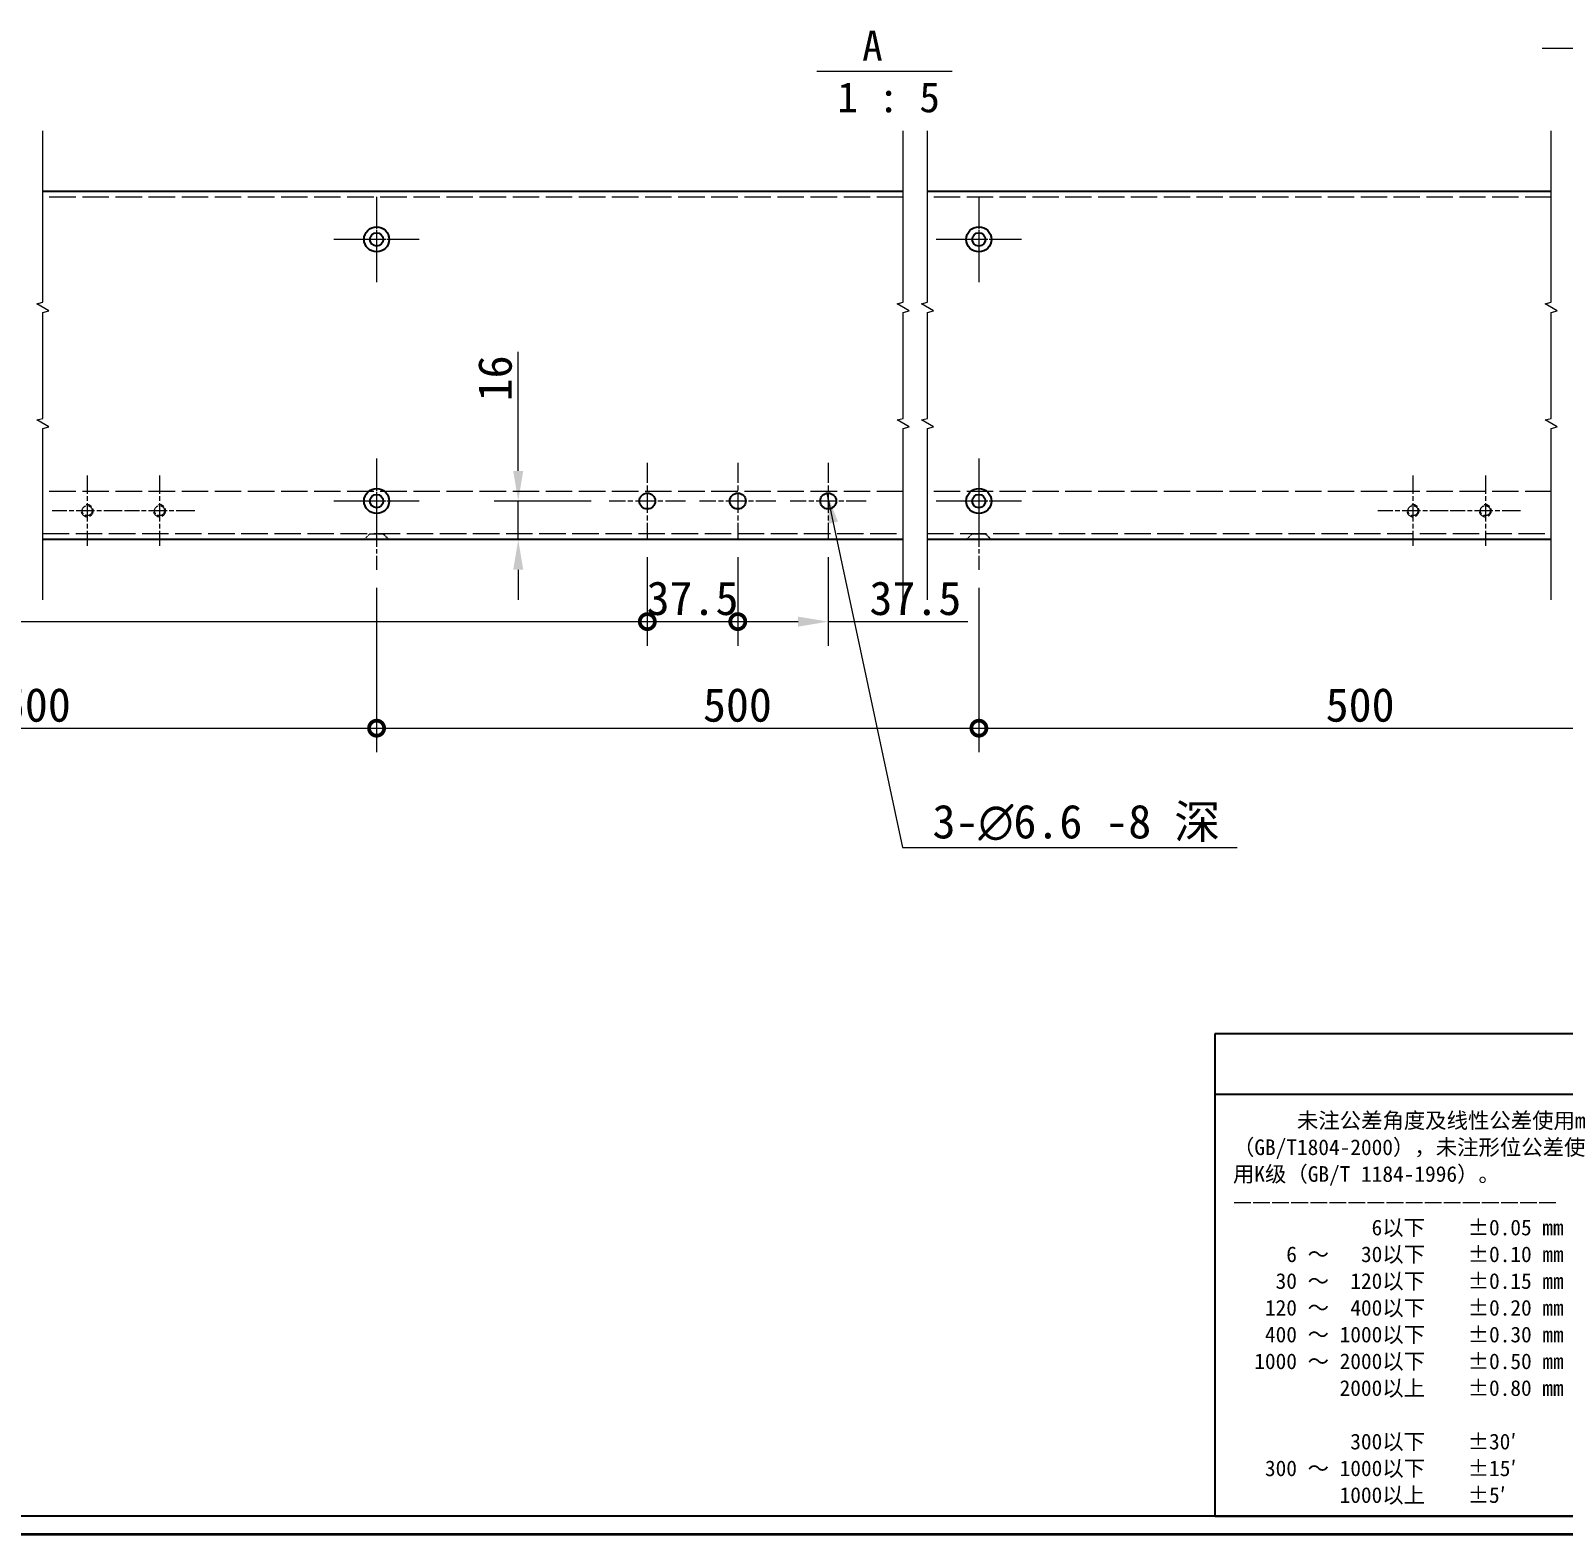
# Model space of a CAD drawing. Header units: millimetres. Extents: x 30 to 2073, y 27 to 1458.
# Drawn here: x 649 to 1284, y 27 to 651 of the extents above; entities that cross this region are included whole.
import ezdxf
from ezdxf.enums import TextEntityAlignment as Align

# ---------------------------------------------------------------- set-up
doc = ezdxf.new("R2010")
doc.units = ezdxf.units.MM
doc.header["$LTSCALE"] = 5
doc.linetypes.add('CHAIN', pattern=[0.3543, 0.2362, -0.0295, 0.0591, -0.0295])
doc.linetypes.add('DASHED', pattern=[0.2067, 0.1654, -0.0413])
for name, color, linetype, lineweight in [('1', 7, 'Continuous', 18), ('可见 (ISO)', 7, 'Continuous', 25), ('图框 (ISO)', 7, 'Continuous', 35), ('标题 (ISO)', 7, 'Continuous', 25)]:
    doc.layers.add(name, color=color, linetype=linetype, lineweight=lineweight)
for name, color, linetype, lineweight, true_color in [('中心标记 (ISO)', 1, 'CHAIN', 18, 0xff0000), ('中心线 (ISO)', 1, 'CHAIN', 18, 0xff0000), ('尺寸 (ISO)', 7, 'Continuous', 18, 0x008000), ('折线 (ISO)', 7, 'Continuous', 18, 0x008000), ('符号 (ISO)', 7, 'Continuous', 18, 0x008000), ('隐藏 (ISO)', 5, 'DASHED', 18, 0x0000ff)]:
    doc.layers.add(name, color=color, linetype=linetype, lineweight=lineweight, true_color=true_color)
doc.styles.add('HZ_33', font='simfang.ttf')
doc.styles.add('文本样式164', font='SimSun.ttf')
doc.styles.add('文本样式165', font='SimSun.ttf')
doc.styles.add('文本样式74', font='SimSun.ttf')
doc.styles.add('最新国标', font='simfang.ttf')
doc.styles.add('注释文本 (ISO)', font='simfang.ttf')
doc.dimstyles.new('默认 (GB)', dxfattribs={"dimscale": 5, "dimtxt": 2.8, "dimasz": 2.5, "dimexe": 2, "dimexo": 1.5, "dimgap": 0.5, "dimtad": 1, "dimtoh": 1, "dimdsep": 46, "dimtxsty": '最新国标', "dimcen": 0.09, "dimdle": 10, "dimclrd": 256, "dimclre": 256, "dimclrt": 256, "dimaunit": 1, "dimadec": 3, "dimazin": 2, "dimtfac": 0.535714, "dimtdec": 3, "dimtmove": 0, "dimatfit": 3, "dimfxl": 0, "dimtolj": 1, "dimlwd": -1, "dimlwe": -1, "dimarcsym": 0})
doc.dimstyles.new('默认 (GB)$7', dxfattribs={"dimscale": 5, "dimtxt": 2.8, "dimasz": 2.5, "dimexe": 2, "dimexo": 1.5, "dimgap": 0.5, "dimtad": 1, "dimtoh": 1, "dimdsep": 46, "dimtxsty": '最新国标', "dimcen": 0.09, "dimdle": 10, "dimclrd": 256, "dimclre": 256, "dimclrt": 256, "dimaunit": 1, "dimadec": 3, "dimazin": 2, "dimtfac": 0.535714, "dimtdec": 3, "dimtmove": 0, "dimatfit": 3, "dimfxl": 0, "dimtolj": 1, "dimlwd": -1, "dimlwe": -1, "dimarcsym": 0})

# ---------------------------------------------------------------- blocks, each defined once
blk = doc.blocks.new('图框 最新国标')
at = {"layer": '图框 (ISO)', "color": 7, "linetype": 'Continuous', "lineweight": 25}
for q in [(6, 7), (18, 7)]:
    blk.add_line((413, 7), q, dxfattribs=at)
at = {"layer": '图框 (ISO)'}
blk.add_line((414.5, 5.5), (6, 5.5), dxfattribs=at)
at = {"layer": '图框 (ISO)', "style": '文本样式74'}
blk.add_attdef('零件代号_001', (42.7, 287.25), '', height=2.5, rotation=180, dxfattribs=at)
blk = doc.blocks.new('标题栏 最新国标')
at = {"layer": '标题 (ISO)'}
for p, q in [((381.98, -183.84), (196.98, -183.84)), ((196.98, -183.84), (196.98, -223.84)), ((254.48, -183.84), (254.48, -188.84)), ((269.48, -183.84), (269.48, -188.84)), ((289.48, -183.84), (289.48, -188.84)), ((381.98, -223.84), (381.98, -183.84)), ((383.48, -183.84), (383.48, -225.34)), ((281.48, -188.09), (281.48, -184.59)), ((281.48, -184.59), (286.48, -185.34)), ((286.48, -185.34), (286.48, -187.34)), ((286.48, -187.34), (281.48, -188.09)), ((196.98, -188.84), (381.98, -188.84)), ((232.98, -188.84), (232.98, -223.84)), ((321.98, -188.84), (321.98, -223.84)), ((321.98, -193.84), (381.98, -193.84)), ((321.98, -198.84), (381.98, -198.84)), ((351.98, -198.84), (351.98, -208.84)), ((321.98, -203.84), (232.98, -203.84)), ((321.98, -203.84), (381.98, -203.84)), ((321.98, -208.84), (381.98, -208.84)), ((321.98, -218.84), (381.98, -218.84)), ((196.98, -223.84), (381.98, -223.84)), ((383.48, -225.34), (196.98, -225.34))]:
    blk.add_line(p, q, dxfattribs=at)
at = {"layer": '标题 (ISO)', "linetype": 'CHAIN', "ltscale": 5.000333}
blk.add_line((274.98, -184.09), (274.98, -188.59), dxfattribs=at)
at = {"layer": '标题 (ISO)', "linetype": 'CHAIN', "ltscale": 15.834605}
blk.add_line((272.73, -186.34), (286.98, -186.34), dxfattribs=at)
at = {"layer": '标题 (ISO)'}
for radius in [1.75, 1]:
    blk.add_circle((274.98, -186.34), radius, dxfattribs=at)
at = {"layer": '1', "style": '文本样式164'}
for s, p in [('UNIT: mm', (261.98, -186.34)), ('材 料', (299.48, -186.34)), ('设 计', (327.98, -191.34)), ('制 图', (327.98, -196.34)), ('比 例', (327.98, -201.34)), ('重 量', (357.98, -201.34)), ('共 1  张', (336.98, -206.34)), ('第 1  张', (366.98, -206.34))]:
    blk.add_text(s, height=2, dxfattribs=at).set_placement(p, align=Align.MIDDLE_CENTER)
at = {"layer": '标题 (ISO)', "style": '注释文本 (ISO)'}
for s, insert, char_height, attachment_point, line_spacing_factor in [('\\fSimSun|b0|i0;{\\H1.3000;      未注公差角度及线性公差使用m\\P}\\fSimSun|b0|i0;{\\H1.3000;（GB/T1804-2000），未注形位公差使\\P}\\fSimSun|b0|i0;{\\H1.3000;用K级（GB/T 1184-1996）。\\P}\\fSimSun|b0|i0;{\\H1.3000;—————————————————\\P}\\fSimSun|b0|i0;{\\H1.3000;             6以下    ±0.05 mm\\P}\\fSimSun|b0|i0;{\\H1.3000;     6 ～   30以下    ±0.10 mm\\P}\\fSimSun|b0|i0;{\\H1.3000;    30 ～  120以下    ±0.15 mm\\P}\\fSimSun|b0|i0;{\\H1.3000;   120 ～  400以下    ±0.20 mm\\P}\\fSimSun|b0|i0;{\\H1.3000;   400 ～ 1000以下    ±0.30 mm\\P}\\fSimSun|b0|i0;{\\H1.3000;  1000 ～ 2000以下    ±0.50 mm\\P}\\fSimSun|b0|i0;{\\H1.3000;          2000以上    ±0.80 mm\\P}\\fSimSun|b0|i0;{\\H1.3000;\\P}\\fSimSun|b0|i0;{\\H1.3000;           300以下    ±30′\\P}\\fSimSun|b0|i0;{\\H1.3000;   300 ～ 1000以下    ±15′\\P}\\fSimSun|b0|i0;{\\H1.3000;          1000以上    ±5′}', (198.48, -206.63), 1.3, 4, 1.023913), ('{\\fMicrosoft YaHei|b0|i0|c134|p34;\\H1.75x;蓝探科工业自动化（江苏）有限公司\\P\\fArial|b0|i0|c0|p34;\\H0.71429x;Lantech Industrial Automation (Jiangsu) Co., Ltd\\fFangSong|b0|i0|c134|p49;.\\H1.15195x; }', (277.48, -213.84), 2, 5, 0.978695)]:
    blk.add_mtext(s, dxfattribs=dict(at, insert=insert, char_height=char_height, attachment_point=attachment_point, line_spacing_factor=line_spacing_factor))
at = {"layer": '标题 (ISO)', "attachment_point": 5, "style": '注释文本 (ISO)'}
for s, insert, char_height in [('\\fFangSong|b0|i0;零件号', (327.98, -211.84), 2), ('\\fSimSun|b0|i0;{\\H1.6000;未经蓝探科事先书面同意，严禁复制或发布此文件。}', (351.98, -221.34), 1.6)]:
    blk.add_mtext(s, dxfattribs=dict(at, insert=insert, char_height=char_height))
at = {"layer": '标题 (ISO)'}
for tag, p, height, style in [('材料_001', (320.09, -187.33), 2, '注释文本 (ISO)'), ('设计人_001', (353.64, -192.33), 2, '注释文本 (ISO)'), ('库存编号_001', (270.15, -198.11), 3.5, '文本样式165'), ('设计人_001', (353.64, -197.33), 2, '注释文本 (ISO)'), ('视图比例_001', (339.26, -202.33), 2, '注释文本 (ISO)'), ('质量\\P3;_001', (366.29, -202.16), 2, '注释文本 (ISO)'), ('零件代号_001', (347.9, -215.59), 3.5, '文本样式165')]:
    blk.add_attdef(tag, p, '', height=height, dxfattribs=dict(at, style=style))
blk = doc.blocks.new('_DotSmall')
at = {"color": 0, "linetype": 'ByBlock', "const_width": 0.5}
blk.add_lwpolyline([(-0.0625, 0, 1), (0.0625, 0, 1)], format="xyb", close=True, dxfattribs=at)
blk = doc.blocks.new('*D38')
at = {"layer": 'Defpoints', "color": 0, "transparency": 16777216}
for p in [(213.66, 444.97), (904.67, 440.17), (904.67, 405.97)]:
    blk.add_point(p, dxfattribs=at)
at = {"layer": '尺寸 (ISO)', "color": 116, "true_color": 0x00803f, "transparency": 16777216}
for p, q in [((213.66, 437.47), (213.66, 395.97)), ((904.67, 432.67), (904.67, 395.97)), ((226.16, 405.97), (904.67, 405.97))]:
    blk.add_line(p, q, dxfattribs=at)
blk.add_solid([(226.16, 408.05), (226.16, 403.89), (213.66, 405.97)], dxfattribs=at)
at = {"layer": '尺寸 (ISO)', "color": 116, "true_color": 0x00803f, "transparency": 16777216, "xscale": 12.5, "yscale": 12.5, "zscale": 12.5}
blk.add_blockref('_DotSmall', (904.67, 405.97), dxfattribs=at)
at = {"layer": '尺寸 (ISO)', "transparency": 16777216, "insert": (582.38, 415.59), "char_height": 14, "attachment_point": 5, "style": '最新国标'}
blk.add_mtext('\\A1;862.25', dxfattribs=at)
blk = doc.blocks.new('*D39')
at = {"layer": 'Defpoints', "color": 0, "transparency": 16777216}
for p in [(904.67, 440.17), (942.17, 440.17), (942.17, 405.97)]:
    blk.add_point(p, dxfattribs=at)
at = {"layer": '尺寸 (ISO)', "color": 116, "true_color": 0x00803f, "transparency": 16777216}
for p, q in [((904.67, 432.67), (904.67, 395.97)), ((942.17, 432.67), (942.17, 395.97)), ((904.67, 405.97), (942.17, 405.97))]:
    blk.add_line(p, q, dxfattribs=at)
at = {"layer": '尺寸 (ISO)', "color": 116, "true_color": 0x00803f, "transparency": 16777216, "xscale": 12.5, "yscale": 12.5, "zscale": 12.5, "rotation": 180}
blk.add_blockref('_DotSmall', (904.67, 405.97), dxfattribs=at)
at = {"layer": '尺寸 (ISO)', "color": 116, "true_color": 0x00803f, "transparency": 16777216, "xscale": 12.5, "yscale": 12.5, "zscale": 12.5}
blk.add_blockref('_DotSmall', (942.17, 405.97), dxfattribs=at)
at = {"layer": '尺寸 (ISO)', "transparency": 16777216, "insert": (923.42, 415.59), "char_height": 14, "attachment_point": 5, "style": '最新国标'}
blk.add_mtext('\\A1;37.5', dxfattribs=at)
blk = doc.blocks.new('*D40')
at = {"layer": 'Defpoints', "color": 0, "transparency": 16777216}
for p in [(942.17, 440.17), (979.67, 440.17), (979.67, 405.97)]:
    blk.add_point(p, dxfattribs=at)
at = {"layer": '尺寸 (ISO)', "color": 116, "true_color": 0x00803f, "transparency": 16777216}
for p, q in [((942.17, 432.67), (942.17, 395.97)), ((979.67, 432.67), (979.67, 395.97)), ((942.17, 405.97), (967.17, 405.97)), ((979.67, 405.97), (1037.55, 405.97))]:
    blk.add_line(p, q, dxfattribs=at)
blk.add_solid([(967.17, 408.05), (967.17, 403.89), (979.67, 405.97)], dxfattribs=at)
at = {"layer": '尺寸 (ISO)', "color": 116, "true_color": 0x00803f, "transparency": 16777216, "xscale": 12.5, "yscale": 12.5, "zscale": 12.5, "rotation": 180}
blk.add_blockref('_DotSmall', (942.17, 405.97), dxfattribs=at)
at = {"layer": '尺寸 (ISO)', "transparency": 16777216, "insert": (1015.81, 415.59), "char_height": 14, "attachment_point": 5, "style": '最新国标'}
blk.add_mtext('\\A1;37.5', dxfattribs=at)
blk = doc.blocks.new('*D43')
at = {"layer": 'Defpoints', "color": 0, "transparency": 16777216}
for p in [(463.66, 427.47), (792.42, 427.47), (792.42, 361.78)]:
    blk.add_point(p, dxfattribs=at)
at = {"layer": '尺寸 (ISO)', "color": 116, "true_color": 0x00803f, "transparency": 16777216}
for p, q in [((463.66, 419.97), (463.66, 351.78)), ((792.42, 419.97), (792.42, 351.78)), ((463.66, 361.78), (792.42, 361.78))]:
    blk.add_line(p, q, dxfattribs=at)
at = {"layer": '尺寸 (ISO)', "color": 116, "true_color": 0x00803f, "transparency": 16777216, "xscale": 12.5, "yscale": 12.5, "zscale": 12.5, "rotation": 180}
blk.add_blockref('_DotSmall', (463.66, 361.78), dxfattribs=at)
at = {"layer": '尺寸 (ISO)', "color": 116, "true_color": 0x00803f, "transparency": 16777216, "xscale": 12.5, "yscale": 12.5, "zscale": 12.5}
blk.add_blockref('_DotSmall', (792.42, 361.78), dxfattribs=at)
at = {"layer": '尺寸 (ISO)', "transparency": 16777216, "insert": (651.35, 371.36), "char_height": 14, "attachment_point": 5, "style": '最新国标'}
blk.add_mtext('\\A1;500', dxfattribs=at)
blk = doc.blocks.new('*D44')
at = {"layer": 'Defpoints', "color": 0, "transparency": 16777216}
for p in [(792.42, 427.47), (1042.14, 427.47), (1042.14, 361.78)]:
    blk.add_point(p, dxfattribs=at)
at = {"layer": '尺寸 (ISO)', "color": 116, "true_color": 0x00803f, "transparency": 16777216}
for p, q in [((792.42, 419.97), (792.42, 351.78)), ((1042.14, 419.97), (1042.14, 351.78)), ((792.42, 361.78), (1042.14, 361.78))]:
    blk.add_line(p, q, dxfattribs=at)
at = {"layer": '尺寸 (ISO)', "color": 116, "true_color": 0x00803f, "transparency": 16777216, "xscale": 12.5, "yscale": 12.5, "zscale": 12.5, "rotation": 180}
blk.add_blockref('_DotSmall', (792.42, 361.78), dxfattribs=at)
at = {"layer": '尺寸 (ISO)', "color": 116, "true_color": 0x00803f, "transparency": 16777216, "xscale": 12.5, "yscale": 12.5, "zscale": 12.5}
blk.add_blockref('_DotSmall', (1042.14, 361.78), dxfattribs=at)
at = {"layer": '尺寸 (ISO)', "transparency": 16777216, "insert": (942.04, 371.36), "char_height": 14, "attachment_point": 5, "style": '最新国标'}
blk.add_mtext('\\A1;500', dxfattribs=at)
blk = doc.blocks.new('*D45')
at = {"layer": 'Defpoints', "color": 0, "transparency": 16777216}
for p in [(1042.14, 427.47), (1320.47, 427.47), (1320.47, 361.78)]:
    blk.add_point(p, dxfattribs=at)
at = {"layer": '尺寸 (ISO)', "color": 116, "true_color": 0x00803f, "transparency": 16777216}
for p, q in [((1042.14, 419.97), (1042.14, 351.78)), ((1320.47, 419.97), (1320.47, 351.78)), ((1042.14, 361.78), (1320.47, 361.78))]:
    blk.add_line(p, q, dxfattribs=at)
at = {"layer": '尺寸 (ISO)', "color": 116, "true_color": 0x00803f, "transparency": 16777216, "xscale": 12.5, "yscale": 12.5, "zscale": 12.5, "rotation": 180}
blk.add_blockref('_DotSmall', (1042.14, 361.78), dxfattribs=at)
at = {"layer": '尺寸 (ISO)', "color": 116, "true_color": 0x00803f, "transparency": 16777216, "xscale": 12.5, "yscale": 12.5, "zscale": 12.5}
blk.add_blockref('_DotSmall', (1320.47, 361.78), dxfattribs=at)
at = {"layer": '尺寸 (ISO)', "transparency": 16777216, "insert": (1200.22, 371.36), "char_height": 14, "attachment_point": 5, "style": '最新国标'}
blk.add_mtext('\\A1;500', dxfattribs=at)
blk = doc.blocks.new('*D50')
at = {"layer": 'Defpoints', "color": 0, "transparency": 16777216}
for p in [(888.87, 455.97), (851.14, 439.97), (852.81, 439.97)]:
    blk.add_point(p, dxfattribs=at)
at = {"layer": '尺寸 (ISO)', "color": 116, "true_color": 0x00803f, "transparency": 16777216}
for p, q in [((851.14, 468.47), (851.14, 517.89)), ((881.37, 455.97), (841.14, 455.97)), ((851.14, 439.97), (851.14, 455.97)), ((851.14, 427.47), (851.14, 414.97))]:
    blk.add_line(p, q, dxfattribs=at)
for points in [[(849.06, 468.47), (853.22, 468.47), (851.14, 455.97)], [(849.06, 427.47), (853.22, 427.47), (851.14, 439.97)]]:
    blk.add_solid(points, dxfattribs=at)
at = {"layer": '尺寸 (ISO)', "transparency": 16777216, "insert": (841.56, 506.83), "char_height": 14, "attachment_point": 5, "rotation": 90, "style": '最新国标'}
blk.add_mtext('\\A1;16', dxfattribs=at)

msp = doc.modelspace()

# ---------------------------------------------------------------- linework, layer by layer
at = {"layer": '中心标记 (ISO)', "ltscale": 7.867249}
for p, q in [((792.4192, 582.1709), (792.4192, 546.7709)), ((1042.135, 582.1709), (1042.135, 546.7709)), ((810.1192, 564.4709), (774.7192, 564.4709)), ((1059.835, 564.4709), (1024.435, 564.4709)), ((792.4192, 473.6709), (792.4192, 438.2709)), ((1042.135, 473.6709), (1042.135, 438.2709)), ((810.1192, 455.9709), (774.7192, 455.9709)), ((1059.835, 455.9709), (1024.435, 455.9709))]:
    msp.add_line(p, q, dxfattribs=at)
at = {"layer": '中心标记 (ISO)', "ltscale": 6.778265}
for p, q in [((792.4192, 579.7209), (792.4192, 549.2209)), ((1042.135, 579.7209), (1042.135, 549.2209)), ((807.6692, 564.4709), (777.1692, 564.4709)), ((1057.385, 564.4709), (1026.885, 564.4709)), ((792.4192, 471.2209), (792.4192, 440.7209)), ((1042.135, 471.2209), (1042.135, 440.7209)), ((807.6692, 455.9709), (777.1692, 455.9709)), ((1057.385, 455.9709), (1026.885, 455.9709))]:
    msp.add_line(p, q, dxfattribs=at)
at = {"layer": '中心标记 (ISO)', "ltscale": 7.022731}
for p, q in [((904.6692, 471.7709), (904.6692, 440.1709)), ((942.1692, 471.7709), (942.1692, 440.1709)), ((979.6692, 471.7709), (979.6692, 440.1709)), ((920.4692, 455.9709), (888.8692, 455.9709)), ((957.9692, 455.9709), (926.3692, 455.9709)), ((995.4692, 455.9709), (963.8692, 455.9709))]:
    msp.add_line(p, q, dxfattribs=at)
at = {"layer": '中心标记 (ISO)', "ltscale": 6.474683}
for p, q in [((672.4192, 466.5379), (672.4192, 437.4039)), ((702.4192, 466.5379), (702.4192, 437.4039)), ((1222.135, 466.5379), (1222.135, 437.4039)), ((1252.135, 466.5379), (1252.135, 437.4039)), ((686.9862, 451.9709), (657.8522, 451.9709)), ((716.9862, 451.9709), (687.8522, 451.9709)), ((1236.702, 451.9709), (1207.568, 451.9709)), ((1266.702, 451.9709), (1237.568, 451.9709))]:
    msp.add_line(p, q, dxfattribs=at)
at = {"layer": '中心线 (ISO)', "ltscale": 6.111541}
for p, q in [((792.4192, 454.9709), (792.4192, 427.4709)), ((1042.135, 454.9709), (1042.135, 427.4709))]:
    msp.add_line(p, q, dxfattribs=at)
at = {"layer": '可见 (ISO)'}
for p, q in [((653.9779, 584.4709), (1010.7865, 584.4709)), ((1020.7865, 584.4709), (1279.4776, 584.4709)), ((1010.7865, 439.9709), (653.9779, 439.9709)), ((1279.4776, 439.9709), (1020.7865, 439.9709))]:
    msp.add_line(p, q, dxfattribs=at)
for centre, radius in [((792.4192, 564.4709), 5.2), ((792.4192, 564.4709), 2.75), ((1042.135, 564.4709), 5.2), ((1042.135, 564.4709), 2.75), ((792.4192, 455.9709), 5.2), ((792.4192, 455.9709), 2.75), ((904.6692, 455.9709), 3.3), ((942.1692, 455.9709), 3.3), ((979.6692, 455.9709), 3.3), ((1042.135, 455.9709), 5.2), ((1042.135, 455.9709), 2.75)]:
    msp.add_circle(centre, radius, dxfattribs=at)
at = {"layer": '折线 (ISO)', "flags": 128}
for points in [[(653.9778, 414.9709), (653.9778, 486.0243), (656.4778, 486.6942), (651.4778, 489.581), (653.9778, 490.2508), (653.9778, 534.191), (656.4778, 534.8609), (651.4778, 537.7476), (653.9778, 538.4175), (653.9778, 609.4709)], [(1010.7865, 414.9709), (1010.7865, 486.0243), (1013.2865, 486.6942), (1008.2865, 489.581), (1010.7865, 490.2508), (1010.7865, 534.191), (1013.2865, 534.8609), (1008.2865, 537.7476), (1010.7865, 538.4175), (1010.7865, 609.4709)], [(1020.7865, 414.9709), (1020.7865, 486.0243), (1023.2865, 486.6942), (1018.2865, 489.581), (1020.7865, 490.2508), (1020.7865, 534.191), (1023.2865, 534.8609), (1018.2865, 537.7476), (1020.7865, 538.4175), (1020.7865, 609.4709)], [(1279.4776, 414.9709), (1279.4776, 486.0243), (1281.9776, 486.6942), (1276.9776, 489.581), (1279.4776, 490.2508), (1279.4776, 534.191), (1281.9776, 534.8609), (1276.9776, 537.7476), (1279.4776, 538.4175), (1279.4776, 609.4709)]]:
    msp.add_lwpolyline(points, dxfattribs=at)
at = {"layer": '符号 (ISO)'}
msp.add_line((974.9485, 634.2156), (1031.0888, 634.2156), dxfattribs=at)
at = {"layer": '隐藏 (ISO)', "ltscale": 13.278578}
for p, q in [((1010.7865, 581.9709), (653.9779, 581.9709)), ((1010.7865, 459.9709), (653.9779, 459.9709)), ((653.9779, 442.4709), (1010.7865, 442.4709))]:
    msp.add_line(p, q, dxfattribs=at)
at = {"layer": '隐藏 (ISO)', "ltscale": 13.173991}
for p, q in [((1279.4776, 581.9709), (1020.7865, 581.9709)), ((1279.4776, 459.9709), (1020.7865, 459.9709)), ((1020.7865, 442.4709), (1279.4776, 442.4709))]:
    msp.add_line(p, q, dxfattribs=at)
at = {"layer": '隐藏 (ISO)', "ltscale": 1.319787}
for p, q in [((789.6692, 442.4209), (787.2192, 439.9709)), ((795.1692, 442.4209), (797.6192, 439.9709)), ((1039.385, 442.4209), (1036.935, 439.9709)), ((1044.885, 442.4209), (1047.335, 439.9709))]:
    msp.add_line(p, q, dxfattribs=at)
at = {"layer": '隐藏 (ISO)', "ltscale": 0.018947}
for p, q in [((789.6692, 442.4709), (789.6692, 442.4209)), ((795.1692, 442.4709), (795.1692, 442.4209)), ((1039.385, 442.4709), (1039.385, 442.4209)), ((1044.885, 442.4709), (1044.885, 442.4209))]:
    msp.add_line(p, q, dxfattribs=at)
at = {"layer": '隐藏 (ISO)', "ltscale": 3.290979}
for p, q in [((789.6692, 442.4209), (795.1692, 442.4209)), ((1039.385, 442.4209), (1044.885, 442.4209))]:
    msp.add_line(p, q, dxfattribs=at)
at = {"layer": '隐藏 (ISO)', "ltscale": 4.94729}
for centre in [(672.4192, 451.9709), (702.4192, 451.9709), (1222.135, 451.9709), (1252.135, 451.9709)]:
    msp.add_circle(centre, 2.067, dxfattribs=at)
at = {"layer": '隐藏 (ISO)', "ltscale": 4.487736}
for centre in [(672.4192, 451.9709), (702.4192, 451.9709), (1222.135, 451.9709), (1252.135, 451.9709)]:
    msp.add_arc(centre, 2.5, 190, 100, dxfattribs=at)

# ---------------------------------------------------------------- block references
at = {"xscale": 5, "yscale": 5, "zscale": 5}
msp.add_blockref('图框 最新国标', (0, 0), dxfattribs=at)
ref = msp.add_blockref('标题栏 最新国标', (155.0873, 1154.2214), dxfattribs=dict(xscale=5, yscale=5, zscale=5))
ref.add_attrib('零件代号_001', '0185750A', (1894.602, 76.25), dxfattribs={"layer": '标题 (ISO)', "height": 17.5, "style": '文本样式165'})
ref.add_attrib('库存编号_001', '侧板01', (1505.838, 163.6522), dxfattribs={"layer": '标题 (ISO)', "height": 17.5, "style": '文本样式165'})
ref.add_attrib('质量\\P3;_001', '10.344 kg', (1986.5429, 143.4143), dxfattribs={"layer": '标题 (ISO)', "height": 10, "style": '注释文本 (ISO)'})
ref.add_attrib('视图比例_001', '1 : 5', (1851.4, 142.5857), dxfattribs={"layer": '标题 (ISO)', "height": 10, "style": '注释文本 (ISO)'})
ref.add_attrib('设计人_001', 'LIA009', (1923.2857, 192.5571), dxfattribs={"layer": '标题 (ISO)', "height": 10, "style": '注释文本 (ISO)'})
ref.add_attrib('设计人_001', 'LIA009', (1923.2857, 167.5571), dxfattribs={"layer": '标题 (ISO)', "height": 10, "style": '注释文本 (ISO)'})
ref.add_attrib('材料_001', 'SUS304', (1755.5571, 217.5571), dxfattribs={"layer": '标题 (ISO)', "height": 10, "style": '注释文本 (ISO)'})

# ---------------------------------------------------------------- texts
at = {"layer": '符号 (ISO)', "char_height": 12.5, "attachment_point": 7, "style": 'HZ_33'}
for s, insert in [('A ', (993.7419, 638.5217)), (' 1 : 5', (974.9485, 616.9709))]:
    msp.add_mtext(s, dxfattribs=dict(at, insert=insert))
at = {"layer": '符号 (ISO)', "insert": (1022.9179, 314.6467), "char_height": 14, "width": 132.273686, "attachment_point": 7, "line_spacing_factor": 0.49, "style": '最新国标'}
msp.add_mtext('3-\\fAIGDT|b0|i0;{\\H14.0000;n}\\fFangSong|b0|i0;{\\H14.0000;6.6 -8 深}', dxfattribs=at)

# ---------------------------------------------------------------- dimensions: what is measured, and where the dimension line sits
at = {"layer": '尺寸 (ISO)', "color": 116, "true_color": 0x00803f}
for base, p1, p2, angle, override, picture, middle in [((851.1405, 439.9709), (888.8692, 455.9709), (852.8104, 439.9709), 90, {"dimgap": 0.5, "dimtoh": 0, "dimdec": 2, "dimse2": 1, "dimtol": 0, "dimlim": 0, "dimtp": 0, "dimtm": 0, "dimtdec": 3, "dimtofl": 1, "dimatfit": 1}, '*D50', (851.1405, 506.8342)), ((942.1692, 405.9709), (904.6692, 440.1709), (942.1692, 440.1709), 180, {"dimgap": 0.5, "dimtoh": 0, "dimdec": 2, "dimblk1": 'DotSmall', "dimblk2": 'DotSmall', "dimsah": 1, "dimdle": 0, "dimtol": 0, "dimlim": 0, "dimtp": 0, "dimtm": 0, "dimtdec": 3, "dimtofl": 0, "dimatfit": 1}, '*D39', (923.4192, 405.9709)), ((979.6692, 405.9709), (942.1692, 440.1709), (979.6692, 440.1709), 180, {"dimgap": 0.5, "dimtoh": 0, "dimdec": 2, "dimblk1": 'DotSmall', "dimsah": 1, "dimdle": 0, "dimtol": 0, "dimlim": 0, "dimtp": 0, "dimtm": 0, "dimtdec": 3, "dimtofl": 0, "dimatfit": 2}, '*D40', (1015.8074, 405.9709))]:
    dim = msp.add_linear_dim(base=base, p1=p1, p2=p2, angle=angle, dimstyle='默认 (GB)', override=override, dxfattribs=at)
    dim.commit()
    dim.dimension.update_dxf_attribs({"geometry": picture, "text_midpoint": middle, "dimtype": 160})
for base, p1, p2, text, override, picture, middle in [((904.6692, 405.9709), (213.6642, 444.9709), (904.6692, 440.1709), '862.25', {"dimgap": 0.5, "dimtoh": 0, "dimdec": 2, "dimlfac": 1.24782, "dimblk2": 'DotSmall', "dimsah": 1, "dimdle": 0, "dimtol": 0, "dimlim": 0, "dimtp": 0, "dimtm": 0, "dimtdec": 3, "dimtofl": 0, "dimatfit": 1}, '*D38', (582.3775, 405.9709)), ((792.4192, 361.7783), (463.6642, 427.4709), (792.4192, 427.4709), '500', {"dimgap": 0.5, "dimtoh": 0, "dimdec": 2, "dimlfac": 1.52089, "dimblk1": 'DotSmall', "dimblk2": 'DotSmall', "dimsah": 1, "dimdle": 0, "dimtol": 0, "dimlim": 0, "dimtp": 0, "dimtm": 0, "dimtdec": 3, "dimtofl": 0, "dimatfit": 1}, '*D43', (651.3525, 361.7783)), ((1042.135, 361.7783), (792.4192, 427.4709), (1042.135, 427.4709), '500', {"dimgap": 0.5, "dimtoh": 0, "dimdec": 2, "dimlfac": 2.002276, "dimblk1": 'DotSmall', "dimblk2": 'DotSmall', "dimsah": 1, "dimdle": 0, "dimtol": 0, "dimlim": 0, "dimtp": 0, "dimtm": 0, "dimtdec": 3, "dimtofl": 0, "dimatfit": 1}, '*D44', (942.0432, 361.7783)), ((1320.4684, 361.7783), (1042.135, 427.4709), (1320.4684, 427.4709), '500', {"dimgap": 0.5, "dimtoh": 0, "dimdec": 2, "dimlfac": 1.796407, "dimblk1": 'DotSmall', "dimblk2": 'DotSmall', "dimsah": 1, "dimdle": 0, "dimtol": 0, "dimlim": 0, "dimtp": 0, "dimtm": 0, "dimtdec": 3, "dimtofl": 0, "dimatfit": 1}, '*D45', (1200.2177, 361.7783))]:
    dim = msp.add_linear_dim(base=base, p1=p1, p2=p2, angle=180, text=text, dimstyle='默认 (GB)', override=override, dxfattribs=at)
    dim.commit()
    dim.dimension.update_dxf_attribs({"geometry": picture, "text_midpoint": middle, "dimtype": 160})

# ---------------------------------------------------------------- leaders
at = {"layer": '符号 (ISO)', "annotation_type": 0, "has_hookline": 1}
for points, hookline_direction, text_width in [([(1794.3445, 567.6385), (1695.0528, 643.5768), (1682.5528, 643.5768)], 1, 406.9027), ([(979.1005, 459.2215), (1010.4179, 312.3133), (1022.9179, 312.3133)], 0, 126.3648)]:
    msp.add_leader(points, dimstyle='默认 (GB)$7', override={"dimgap": 0, "dimtad": 1}, dxfattribs=dict(at, hookline_direction=hookline_direction, text_width=text_width))

doc.saveas('drawing.dxf')
